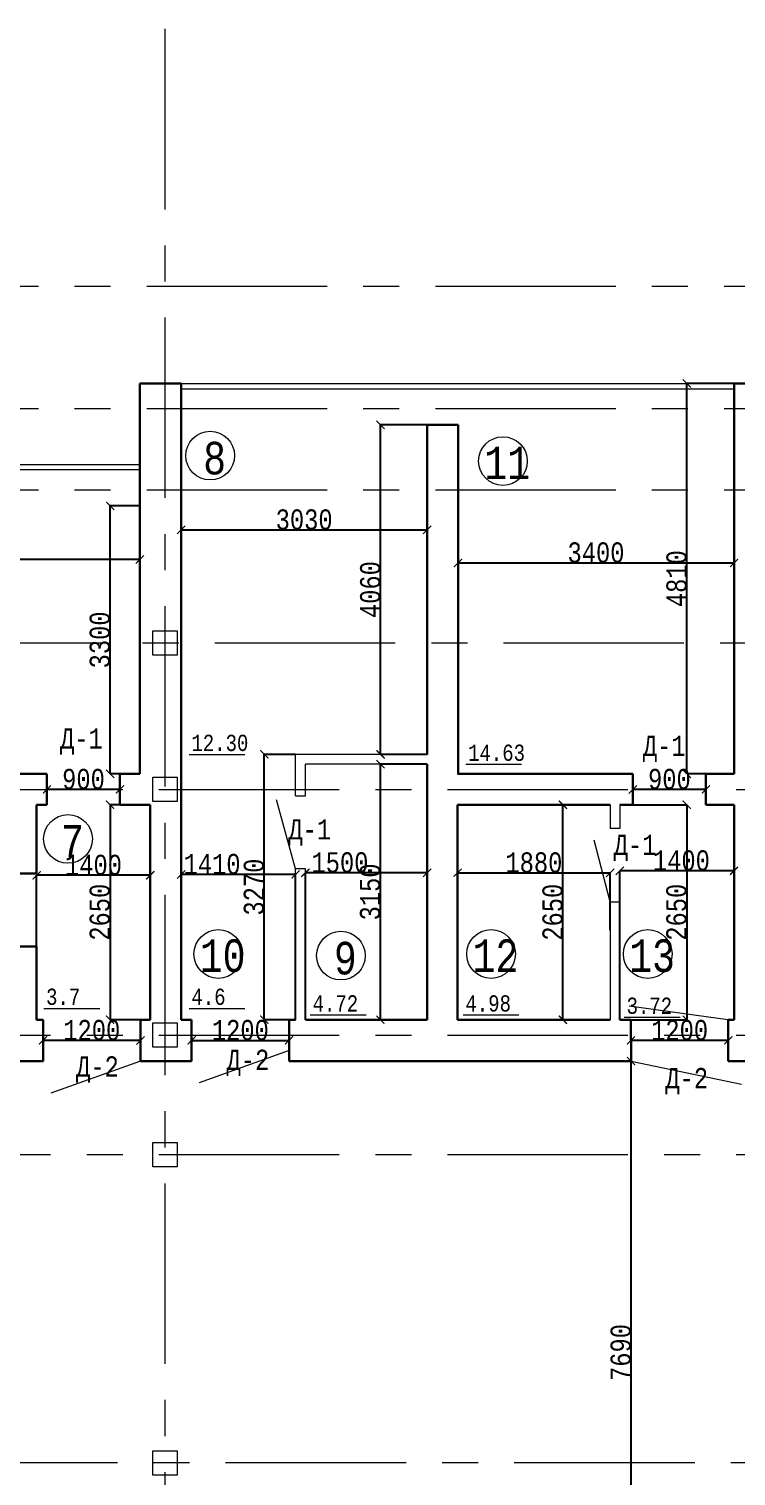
# Model space of a CAD drawing. Header units: millimetres. Extents: x -689206 to 4969298, y -1019800 to 703299.
# Drawn here: x 768684 to 777394, y -901195 to -883367 of the extents above; entities that cross this region are included whole.
import ezdxf

# ---------------------------------------------------------------- set-up
doc = ezdxf.new("R2010")
doc.units = ezdxf.units.MM
doc.linetypes.add('JIS_02_4.0', pattern=[5.5, 4, -1.5])
doc.linetypes.add('осеваяX2', pattern=[101.6, 63.5, -12.7, 12.7, -12.7])
for name, color, linetype, lineweight in [('несущие', 7, 'Continuous', 30), ('ПЕРЕГОРОДКИ', 252, 'Continuous', 9), ('РАЗМЕРЫ', 7, 'Continuous', 9), ('сваи', 7, 'JIS_02_4.0', 30), ('стены', 7, 'Continuous', 20)]:
    doc.layers.add(name, color=color, linetype=linetype, lineweight=lineweight)
doc.layers.add('четотам', color=7, linetype='Continuous')
doc.styles.add('Аннотативный', font='isocteur.ttf', dxfattribs={"width": 0.7, "height": 250})
doc.dimstyles.new('Аннотативный', dxfattribs={"dimscale": 0, "dimtxt": 250, "dimasz": 100, "dimexe": 1.25, "dimexo": 0.625, "dimtad": 1, "dimdec": 0, "dimtxsty": 'Аннотативный', "dimblk": 'ARCHTICK', "dimcen": 2.5, "dimadec": 0, "dimazin": 0, "dimtfac": 1, "dimtdec": 0, "dimtmove": 0, "dimatfit": 3, "dimfxl": 1, "dimarcsym": 0})

# ---------------------------------------------------------------- blocks, each defined once
blk = doc.blocks.new('_ArchTick')
at = {"color": 0, "linetype": 'ByBlock', "const_width": 0.15}
blk.add_lwpolyline([(-0.5, -0.5), (0.5, 0.5)], dxfattribs=at)
blk = doc.blocks.new('*D4479')
at = {"layer": 'Defpoints', "color": 0, "lineweight": 5, "transparency": 16777216}
for p in [(769685, -889244), (770049, -889244), (770049, -892544)]:
    blk.add_point(p, dxfattribs=at)
at = {"layer": 'стены', "color": 0, "lineweight": -2, "transparency": 16777216}
for p, q in [((770049, -889244), (769684, -889244)), ((769685, -892544), (769685, -889244)), ((770049, -892544), (769684, -892544))]:
    blk.add_line(p, q, dxfattribs=at)
at = {"layer": 'стены', "color": 0, "lineweight": -2, "transparency": 16777216, "xscale": 100, "yscale": 100, "zscale": 100}
for p, rotation in [((769685, -889244), 90), ((769685, -892544), 270)]:
    blk.add_blockref('_ArchTick', p, dxfattribs=dict(at, rotation=rotation))
at = {"layer": 'стены', "color": 0, "lineweight": 5, "transparency": 16777216, "insert": (769559, -890894), "char_height": 250, "attachment_point": 5, "rotation": 90, "style": 'Аннотативный'}
blk.add_mtext('3300', dxfattribs=at)
blk = doc.blocks.new('*D4480')
at = {"layer": 'Defpoints', "color": 0, "lineweight": 5, "transparency": 16777216}
for p in [(765899, -889244), (770049, -889244), (765899, -889903)]:
    blk.add_point(p, dxfattribs=at)
at = {"layer": 'стены', "color": 0, "lineweight": -2, "transparency": 16777216}
for p, q in [((765899, -889244), (765899, -889905)), ((770049, -889244), (770049, -889905)), ((770049, -889903), (765899, -889903))]:
    blk.add_line(p, q, dxfattribs=at)
at = {"layer": 'стены', "color": 0, "lineweight": -2, "transparency": 16777216, "xscale": 100, "yscale": 100, "zscale": 100, "rotation": 180}
blk.add_blockref('_ArchTick', (765899, -889903), dxfattribs=at)
at = {"layer": 'стены', "color": 0, "lineweight": -2, "transparency": 16777216, "xscale": 100, "yscale": 100, "zscale": 100}
blk.add_blockref('_ArchTick', (770049, -889903), dxfattribs=at)
at = {"layer": 'стены', "color": 0, "lineweight": 5, "transparency": 16777216, "insert": (767974, -889778), "char_height": 250, "attachment_point": 5, "style": 'Аннотативный'}
blk.add_mtext('4150', dxfattribs=at)
blk = doc.blocks.new('*D4481')
at = {"layer": 'Defpoints', "color": 0, "lineweight": 5, "transparency": 16777216}
for p in [(770559, -889538), (773589, -889538), (773589, -889538)]:
    blk.add_point(p, dxfattribs=at)
at = {"layer": 'стены', "color": 0, "lineweight": -2, "transparency": 16777216}
for p, q in [((770559, -889538), (770559, -889537)), ((770559, -889538), (773589, -889538)), ((773589, -889538), (773589, -889537))]:
    blk.add_line(p, q, dxfattribs=at)
at = {"layer": 'стены', "color": 0, "lineweight": -2, "transparency": 16777216, "xscale": 100, "yscale": 100, "zscale": 100, "rotation": 180}
blk.add_blockref('_ArchTick', (770559, -889538), dxfattribs=at)
at = {"layer": 'стены', "color": 0, "lineweight": -2, "transparency": 16777216, "xscale": 100, "yscale": 100, "zscale": 100}
blk.add_blockref('_ArchTick', (773589, -889538), dxfattribs=at)
at = {"layer": 'стены', "color": 0, "lineweight": 5, "transparency": 16777216, "insert": (772074, -889413), "char_height": 250, "attachment_point": 5, "style": 'Аннотативный'}
blk.add_mtext('3030', dxfattribs=at)
blk = doc.blocks.new('*D4482')
at = {"layer": 'Defpoints', "color": 0, "lineweight": 5, "transparency": 16777216}
for p in [(773015, -888244), (773589, -888244), (773589, -892304)]:
    blk.add_point(p, dxfattribs=at)
at = {"layer": 'стены', "color": 0, "lineweight": -2, "transparency": 16777216}
for p, q in [((773589, -888244), (773014, -888244)), ((773015, -892304), (773015, -888244)), ((773589, -892304), (773014, -892304))]:
    blk.add_line(p, q, dxfattribs=at)
at = {"layer": 'стены', "color": 0, "lineweight": -2, "transparency": 16777216, "xscale": 100, "yscale": 100, "zscale": 100}
for p, rotation in [((773015, -888244), 90), ((773015, -892304), 270)]:
    blk.add_blockref('_ArchTick', p, dxfattribs=dict(at, rotation=rotation))
at = {"layer": 'стены', "color": 0, "lineweight": 5, "transparency": 16777216, "insert": (772890, -890274), "char_height": 250, "attachment_point": 5, "rotation": 90, "style": 'Аннотативный'}
blk.add_mtext('4060', dxfattribs=at)
blk = doc.blocks.new('*D4483')
at = {"layer": 'Defpoints', "color": 0, "lineweight": 5, "transparency": 16777216}
for p in [(768779, -893793), (768779, -894924), (770179, -894924)]:
    blk.add_point(p, dxfattribs=at)
at = {"layer": 'стены', "color": 0, "lineweight": -2, "transparency": 16777216}
for p, q in [((768779, -894923), (768779, -893792)), ((770179, -893793), (768779, -893793)), ((770179, -894923), (770179, -893792))]:
    blk.add_line(p, q, dxfattribs=at)
at = {"layer": 'стены', "color": 0, "lineweight": -2, "transparency": 16777216, "xscale": 100, "yscale": 100, "zscale": 100, "rotation": 180}
blk.add_blockref('_ArchTick', (768779, -893793), dxfattribs=at)
at = {"layer": 'стены', "color": 0, "lineweight": -2, "transparency": 16777216, "xscale": 100, "yscale": 100, "zscale": 100}
blk.add_blockref('_ArchTick', (770179, -893793), dxfattribs=at)
at = {"layer": 'стены', "color": 0, "lineweight": 5, "transparency": 16777216, "insert": (769479, -893668), "char_height": 250, "attachment_point": 5, "style": 'Аннотативный'}
blk.add_mtext('1400', dxfattribs=at)
blk = doc.blocks.new('*D4484')
at = {"layer": 'Defpoints', "color": 0, "lineweight": 5, "transparency": 16777216}
for p in [(773969, -889945), (777369, -889945), (777369, -889945)]:
    blk.add_point(p, dxfattribs=at)
at = {"layer": 'стены', "color": 0, "lineweight": -2, "transparency": 16777216}
for p, q in [((773969, -889945), (773969, -889946)), ((773969, -889945), (777369, -889945)), ((777369, -889944), (777369, -889943))]:
    blk.add_line(p, q, dxfattribs=at)
at = {"layer": 'стены', "color": 0, "lineweight": -2, "transparency": 16777216, "xscale": 100, "yscale": 100, "zscale": 100, "rotation": 180}
blk.add_blockref('_ArchTick', (773969, -889945), dxfattribs=at)
at = {"layer": 'стены', "color": 0, "lineweight": -2, "transparency": 16777216, "xscale": 100, "yscale": 100, "zscale": 100}
blk.add_blockref('_ArchTick', (777369, -889945), dxfattribs=at)
at = {"layer": 'стены', "color": 0, "lineweight": 5, "transparency": 16777216, "insert": (775669, -889819), "char_height": 250, "attachment_point": 5, "style": 'Аннотативный'}
blk.add_mtext('3400', dxfattribs=at)
blk = doc.blocks.new('*D4485')
at = {"layer": 'Defpoints', "color": 0, "lineweight": 5, "transparency": 16777216}
for p in [(776788, -887734), (777369, -887734), (777369, -892544)]:
    blk.add_point(p, dxfattribs=at)
at = {"layer": 'стены', "color": 0, "lineweight": -2, "transparency": 16777216}
for p, q in [((777369, -887734), (776787, -887734)), ((776788, -892544), (776788, -887734)), ((777369, -892544), (776787, -892544))]:
    blk.add_line(p, q, dxfattribs=at)
at = {"layer": 'стены', "color": 0, "lineweight": -2, "transparency": 16777216, "xscale": 100, "yscale": 100, "zscale": 100}
for p, rotation in [((776788, -887734), 90), ((776788, -892544), 270)]:
    blk.add_blockref('_ArchTick', p, dxfattribs=dict(at, rotation=rotation))
at = {"layer": 'стены', "color": 0, "lineweight": 5, "transparency": 16777216, "insert": (776663, -890139), "char_height": 250, "attachment_point": 5, "rotation": 90, "style": 'Аннотативный'}
blk.add_mtext('4810', dxfattribs=at)
blk = doc.blocks.new('*D4486')
at = {"layer": 'Defpoints', "color": 0, "lineweight": 5, "transparency": 16777216}
for p in [(775844, -893763), (773964, -894472), (775844, -894472)]:
    blk.add_point(p, dxfattribs=at)
at = {"layer": 'стены', "color": 0, "lineweight": -2, "transparency": 16777216}
for p, q in [((773964, -894472), (773964, -893762)), ((773964, -893763), (775844, -893763)), ((775844, -894472), (775844, -893762))]:
    blk.add_line(p, q, dxfattribs=at)
at = {"layer": 'стены', "color": 0, "lineweight": -2, "transparency": 16777216, "xscale": 100, "yscale": 100, "zscale": 100, "rotation": 180}
blk.add_blockref('_ArchTick', (773964, -893763), dxfattribs=at)
at = {"layer": 'стены', "color": 0, "lineweight": -2, "transparency": 16777216, "xscale": 100, "yscale": 100, "zscale": 100}
blk.add_blockref('_ArchTick', (775844, -893763), dxfattribs=at)
at = {"layer": 'стены', "color": 0, "lineweight": 5, "transparency": 16777216, "insert": (774904, -893638), "char_height": 250, "attachment_point": 5, "style": 'Аннотативный'}
blk.add_mtext('1880', dxfattribs=at)
blk = doc.blocks.new('*D4565')
at = {"layer": 'Defpoints', "color": 0, "lineweight": 5, "transparency": 16777216}
for p in [(772089, -893763), (772089, -895573), (773589, -895573)]:
    blk.add_point(p, dxfattribs=at)
at = {"layer": 'ПЕРЕГОРОДКИ', "color": 0, "lineweight": -2, "transparency": 16777216}
for p, q in [((772089, -895573), (772089, -893762)), ((773589, -893763), (772089, -893763)), ((773589, -895573), (773589, -893762))]:
    blk.add_line(p, q, dxfattribs=at)
at = {"layer": 'ПЕРЕГОРОДКИ', "color": 0, "lineweight": -2, "transparency": 16777216, "xscale": 100, "yscale": 100, "zscale": 100, "rotation": 180}
blk.add_blockref('_ArchTick', (772089, -893763), dxfattribs=at)
at = {"layer": 'ПЕРЕГОРОДКИ', "color": 0, "lineweight": -2, "transparency": 16777216, "xscale": 100, "yscale": 100, "zscale": 100}
blk.add_blockref('_ArchTick', (773589, -893763), dxfattribs=at)
at = {"layer": 'ПЕРЕГОРОДКИ', "color": 0, "lineweight": 5, "transparency": 16777216, "insert": (772515, -893637), "char_height": 250, "attachment_point": 5, "style": 'Аннотативный'}
blk.add_mtext('1500', dxfattribs=at)
blk = doc.blocks.new('*D4566')
at = {"layer": 'Defpoints', "color": 0, "lineweight": 5, "transparency": 16777216}
for p in [(773964, -892924), (775261, -892924), (773964, -895573)]:
    blk.add_point(p, dxfattribs=at)
at = {"layer": 'ПЕРЕГОРОДКИ', "color": 0, "lineweight": -2, "transparency": 16777216}
for p, q in [((773965, -892924), (775262, -892924)), ((775261, -895573), (775261, -892924)), ((773965, -895573), (775262, -895573))]:
    blk.add_line(p, q, dxfattribs=at)
at = {"layer": 'ПЕРЕГОРОДКИ', "color": 0, "lineweight": -2, "transparency": 16777216, "xscale": 100, "yscale": 100, "zscale": 100}
for p, rotation in [((775261, -892924), 90), ((775261, -895573), 270)]:
    blk.add_blockref('_ArchTick', p, dxfattribs=dict(at, rotation=rotation))
at = {"layer": 'ПЕРЕГОРОДКИ', "color": 0, "lineweight": 5, "transparency": 16777216, "insert": (775136, -894249), "char_height": 250, "attachment_point": 5, "rotation": 90, "style": 'Аннотативный'}
blk.add_mtext('2650', dxfattribs=at)
blk = doc.blocks.new('*D4567')
at = {"layer": 'Defpoints', "color": 0, "lineweight": 5, "transparency": 16777216}
for p in [(773014, -892424), (773589, -892424), (773589, -895573)]:
    blk.add_point(p, dxfattribs=at)
at = {"layer": 'ПЕРЕГОРОДКИ', "color": 0, "lineweight": -2, "transparency": 16777216}
for p, q in [((773589, -892424), (773013, -892424)), ((773014, -895573), (773014, -892424)), ((773589, -895573), (773013, -895573))]:
    blk.add_line(p, q, dxfattribs=at)
at = {"layer": 'ПЕРЕГОРОДКИ', "color": 0, "lineweight": -2, "transparency": 16777216, "xscale": 100, "yscale": 100, "zscale": 100}
for p, rotation in [((773014, -892424), 90), ((773014, -895573), 270)]:
    blk.add_blockref('_ArchTick', p, dxfattribs=dict(at, rotation=rotation))
at = {"layer": 'ПЕРЕГОРОДКИ', "color": 0, "lineweight": 5, "transparency": 16777216, "insert": (772888, -893999), "char_height": 250, "attachment_point": 5, "rotation": 90, "style": 'Аннотативный'}
blk.add_mtext('3150', dxfattribs=at)
blk = doc.blocks.new('*D4568')
at = {"layer": 'Defpoints', "color": 0, "lineweight": 5, "transparency": 16777216}
for p in [(775964, -892924), (775964, -895573), (776787, -895573)]:
    blk.add_point(p, dxfattribs=at)
at = {"layer": 'ПЕРЕГОРОДКИ', "color": 0, "lineweight": -2, "transparency": 16777216}
for p, q in [((775965, -892924), (776788, -892924)), ((776787, -892924), (776787, -895573)), ((775965, -895573), (776788, -895573))]:
    blk.add_line(p, q, dxfattribs=at)
at = {"layer": 'ПЕРЕГОРОДКИ', "color": 0, "lineweight": -2, "transparency": 16777216, "xscale": 100, "yscale": 100, "zscale": 100}
for p, rotation in [((776787, -892924), 90), ((776787, -895573), 270)]:
    blk.add_blockref('_ArchTick', p, dxfattribs=dict(at, rotation=rotation))
at = {"layer": 'ПЕРЕГОРОДКИ', "color": 0, "lineweight": 5, "transparency": 16777216, "insert": (776661, -894249), "char_height": 250, "attachment_point": 5, "rotation": 90, "style": 'Аннотативный'}
blk.add_mtext('2650', dxfattribs=at)
blk = doc.blocks.new('*D4569')
at = {"layer": 'Defpoints', "color": 0, "lineweight": 5, "transparency": 16777216}
for p in [(775964, -893739), (775964, -895573), (777369, -895573)]:
    blk.add_point(p, dxfattribs=at)
at = {"layer": 'ПЕРЕГОРОДКИ', "color": 0, "lineweight": -2, "transparency": 16777216}
for p, q in [((775964, -895573), (775964, -893738)), ((777369, -893739), (775964, -893739)), ((777369, -895573), (777369, -893738))]:
    blk.add_line(p, q, dxfattribs=at)
at = {"layer": 'ПЕРЕГОРОДКИ', "color": 0, "lineweight": -2, "transparency": 16777216, "xscale": 100, "yscale": 100, "zscale": 100, "rotation": 180}
blk.add_blockref('_ArchTick', (775964, -893739), dxfattribs=at)
at = {"layer": 'ПЕРЕГОРОДКИ', "color": 0, "lineweight": -2, "transparency": 16777216, "xscale": 100, "yscale": 100, "zscale": 100}
blk.add_blockref('_ArchTick', (777369, -893739), dxfattribs=at)
at = {"layer": 'ПЕРЕГОРОДКИ', "color": 0, "lineweight": 5, "transparency": 16777216, "insert": (776721, -893613), "char_height": 250, "attachment_point": 5, "style": 'Аннотативный'}
blk.add_mtext('1400', dxfattribs=at)
blk = doc.blocks.new('*D4584')
at = {"layer": 'Defpoints', "color": 0, "linetype": 'ByBlock', "lineweight": 5, "transparency": 16777216}
for p in [(768906, -892736), (768906, -892736), (769806, -892736)]:
    blk.add_point(p, dxfattribs=at)
at = {"layer": 'РАЗМЕРЫ', "color": 0, "linetype": 'ByBlock', "lineweight": -2, "transparency": 16777216}
for p, q in [((768906, -892735), (768906, -892735)), ((769806, -892736), (768906, -892736)), ((769806, -892735), (769806, -892735))]:
    blk.add_line(p, q, dxfattribs=at)
at = {"layer": 'РАЗМЕРЫ', "color": 0, "linetype": 'ByBlock', "lineweight": -2, "transparency": 16777216, "xscale": 100, "yscale": 100, "zscale": 100, "rotation": 180}
blk.add_blockref('_ArchTick', (768906, -892736), dxfattribs=at)
at = {"layer": 'РАЗМЕРЫ', "color": 0, "linetype": 'ByBlock', "lineweight": -2, "transparency": 16777216, "xscale": 100, "yscale": 100, "zscale": 100}
blk.add_blockref('_ArchTick', (769806, -892736), dxfattribs=at)
at = {"layer": 'РАЗМЕРЫ', "color": 0, "linetype": 'ByBlock', "lineweight": 5, "transparency": 16777216, "insert": (769356, -892610), "char_height": 250, "attachment_point": 5, "style": 'Аннотативный'}
blk.add_mtext('900', dxfattribs=at)
blk = doc.blocks.new('*D4585')
at = {"layer": 'Defpoints', "color": 0, "linetype": 'ByBlock', "lineweight": 5, "transparency": 16777216}
for p in [(768858, -895763), (768858, -895828), (770058, -895828)]:
    blk.add_point(p, dxfattribs=at)
at = {"layer": 'РАЗМЕРЫ', "color": 0, "linetype": 'ByBlock', "lineweight": -2, "transparency": 16777216}
for p, q in [((768858, -895764), (768858, -895829)), ((770058, -895828), (768858, -895828)), ((770058, -895828), (770058, -895827))]:
    blk.add_line(p, q, dxfattribs=at)
at = {"layer": 'РАЗМЕРЫ', "color": 0, "linetype": 'ByBlock', "lineweight": -2, "transparency": 16777216, "xscale": 100, "yscale": 100, "zscale": 100, "rotation": 180}
blk.add_blockref('_ArchTick', (768858, -895828), dxfattribs=at)
at = {"layer": 'РАЗМЕРЫ', "color": 0, "linetype": 'ByBlock', "lineweight": -2, "transparency": 16777216, "xscale": 100, "yscale": 100, "zscale": 100}
blk.add_blockref('_ArchTick', (770058, -895828), dxfattribs=at)
at = {"layer": 'РАЗМЕРЫ', "color": 0, "linetype": 'ByBlock', "lineweight": 5, "transparency": 16777216, "insert": (769458, -895703), "char_height": 250, "attachment_point": 5, "style": 'Аннотативный'}
blk.add_mtext('1200', dxfattribs=at)
blk = doc.blocks.new('*D4586')
at = {"layer": 'Defpoints', "color": 0, "linetype": 'ByBlock', "lineweight": 5, "transparency": 16777216}
for p in [(776099, -895763), (776099, -895828), (777299, -895828)]:
    blk.add_point(p, dxfattribs=at)
at = {"layer": 'РАЗМЕРЫ', "color": 0, "linetype": 'ByBlock', "lineweight": -2, "transparency": 16777216}
for p, q in [((776099, -895764), (776099, -895829)), ((777299, -895828), (776099, -895828)), ((777299, -895828), (777299, -895827))]:
    blk.add_line(p, q, dxfattribs=at)
at = {"layer": 'РАЗМЕРЫ', "color": 0, "linetype": 'ByBlock', "lineweight": -2, "transparency": 16777216, "xscale": 100, "yscale": 100, "zscale": 100, "rotation": 180}
blk.add_blockref('_ArchTick', (776099, -895828), dxfattribs=at)
at = {"layer": 'РАЗМЕРЫ', "color": 0, "linetype": 'ByBlock', "lineweight": -2, "transparency": 16777216, "xscale": 100, "yscale": 100, "zscale": 100}
blk.add_blockref('_ArchTick', (777299, -895828), dxfattribs=at)
at = {"layer": 'РАЗМЕРЫ', "color": 0, "linetype": 'ByBlock', "lineweight": 5, "transparency": 16777216, "insert": (776699, -895703), "char_height": 250, "attachment_point": 5, "style": 'Аннотативный'}
blk.add_mtext('1200', dxfattribs=at)
blk = doc.blocks.new('*D4592')
at = {"layer": 'Defpoints', "color": 0, "linetype": 'ByBlock', "lineweight": 5, "transparency": 16777216}
for p in [(776123, -892736), (776123, -892736), (777023, -892736)]:
    blk.add_point(p, dxfattribs=at)
at = {"layer": 'РАЗМЕРЫ', "color": 0, "linetype": 'ByBlock', "lineweight": -2, "transparency": 16777216}
for p, q in [((776123, -892735), (776123, -892735)), ((777023, -892736), (776123, -892736)), ((777023, -892735), (777023, -892735))]:
    blk.add_line(p, q, dxfattribs=at)
at = {"layer": 'РАЗМЕРЫ', "color": 0, "linetype": 'ByBlock', "lineweight": -2, "transparency": 16777216, "xscale": 100, "yscale": 100, "zscale": 100, "rotation": 180}
blk.add_blockref('_ArchTick', (776123, -892736), dxfattribs=at)
at = {"layer": 'РАЗМЕРЫ', "color": 0, "linetype": 'ByBlock', "lineweight": -2, "transparency": 16777216, "xscale": 100, "yscale": 100, "zscale": 100}
blk.add_blockref('_ArchTick', (777023, -892736), dxfattribs=at)
at = {"layer": 'РАЗМЕРЫ', "color": 0, "linetype": 'ByBlock', "lineweight": 5, "transparency": 16777216, "insert": (776573, -892610), "char_height": 250, "attachment_point": 5, "style": 'Аннотативный'}
blk.add_mtext('900', dxfattribs=at)
blk = doc.blocks.new('*D4547')
at = {"layer": 'Defpoints', "color": 0, "linetype": 'ByBlock', "lineweight": 5, "transparency": 16777216}
for p in [(770559, -893783), (770559, -895573), (771969, -895573)]:
    blk.add_point(p, dxfattribs=at)
at = {"layer": 'РАЗМЕРЫ', "color": 0, "linetype": 'ByBlock', "lineweight": -2, "transparency": 16777216}
for p, q in [((770559, -895573), (770559, -893782)), ((771969, -893783), (770559, -893783)), ((771969, -895573), (771969, -893782))]:
    blk.add_line(p, q, dxfattribs=at)
at = {"layer": 'РАЗМЕРЫ', "color": 0, "linetype": 'ByBlock', "lineweight": -2, "transparency": 16777216, "xscale": 100, "yscale": 100, "zscale": 100, "rotation": 180}
blk.add_blockref('_ArchTick', (770559, -893783), dxfattribs=at)
at = {"layer": 'РАЗМЕРЫ', "color": 0, "linetype": 'ByBlock', "lineweight": -2, "transparency": 16777216, "xscale": 100, "yscale": 100, "zscale": 100}
blk.add_blockref('_ArchTick', (771969, -893783), dxfattribs=at)
at = {"layer": 'РАЗМЕРЫ', "color": 0, "linetype": 'ByBlock', "lineweight": 5, "transparency": 16777216, "insert": (770940, -893657), "char_height": 250, "attachment_point": 5, "style": 'Аннотативный'}
blk.add_mtext('1410', dxfattribs=at)
blk = doc.blocks.new('*D4548')
at = {"layer": 'Defpoints', "color": 0, "linetype": 'ByBlock', "lineweight": 5, "transparency": 16777216}
for p in [(771583, -892304), (771969, -892304), (771969, -895573)]:
    blk.add_point(p, dxfattribs=at)
at = {"layer": 'РАЗМЕРЫ', "color": 0, "linetype": 'ByBlock', "lineweight": -2, "transparency": 16777216}
for p, q in [((771969, -892304), (771581, -892304)), ((771583, -895573), (771583, -892304)), ((771969, -895573), (771581, -895573))]:
    blk.add_line(p, q, dxfattribs=at)
at = {"layer": 'РАЗМЕРЫ', "color": 0, "linetype": 'ByBlock', "lineweight": -2, "transparency": 16777216, "xscale": 100, "yscale": 100, "zscale": 100}
for p, rotation in [((771583, -892304), 90), ((771583, -895573), 270)]:
    blk.add_blockref('_ArchTick', p, dxfattribs=dict(at, rotation=rotation))
at = {"layer": 'РАЗМЕРЫ', "color": 0, "linetype": 'ByBlock', "lineweight": 5, "transparency": 16777216, "insert": (771457, -893939), "char_height": 250, "attachment_point": 5, "rotation": 90, "style": 'Аннотативный'}
blk.add_mtext('3270', dxfattribs=at)
blk = doc.blocks.new('*D4549')
at = {"layer": 'Defpoints', "color": 0, "linetype": 'ByBlock', "lineweight": 5, "transparency": 16777216}
for p in [(770179, -892924), (769683, -895573), (770179, -895573)]:
    blk.add_point(p, dxfattribs=at)
at = {"layer": 'РАЗМЕРЫ', "color": 0, "linetype": 'ByBlock', "lineweight": -2, "transparency": 16777216}
for p, q in [((770179, -892924), (769682, -892924)), ((769683, -892924), (769683, -895573)), ((770179, -895573), (769682, -895573))]:
    blk.add_line(p, q, dxfattribs=at)
at = {"layer": 'РАЗМЕРЫ', "color": 0, "linetype": 'ByBlock', "lineweight": -2, "transparency": 16777216, "xscale": 100, "yscale": 100, "zscale": 100}
for p, rotation in [((769683, -892924), 90), ((769683, -895573), 270)]:
    blk.add_blockref('_ArchTick', p, dxfattribs=dict(at, rotation=rotation))
at = {"layer": 'РАЗМЕРЫ', "color": 0, "linetype": 'ByBlock', "lineweight": 5, "transparency": 16777216, "insert": (769558, -894249), "char_height": 250, "attachment_point": 5, "rotation": 90, "style": 'Аннотативный'}
blk.add_mtext('2650', dxfattribs=at)
blk = doc.blocks.new('*D4628')
at = {"layer": 'Defpoints', "color": 0, "linetype": 'ByBlock', "lineweight": 5, "transparency": 16777216}
for p in [(776100, -896083), (776100, -903262), (776100, -903262)]:
    blk.add_point(p, dxfattribs=at)
at = {"layer": 'РАЗМЕРЫ', "color": 0, "linetype": 'ByBlock', "lineweight": -2, "transparency": 16777216}
for p, q in [((776100, -896083), (776100, -903262)), ((776101, -896083), (776101, -896083)), ((776101, -903262), (776101, -903262))]:
    blk.add_line(p, q, dxfattribs=at)
at = {"layer": 'РАЗМЕРЫ', "color": 0, "linetype": 'ByBlock', "lineweight": -2, "transparency": 16777216, "xscale": 100, "yscale": 100, "zscale": 100}
for p, rotation in [((776100, -896083), 90), ((776100, -903262), 270)]:
    blk.add_blockref('_ArchTick', p, dxfattribs=dict(at, rotation=rotation))
at = {"layer": 'РАЗМЕРЫ', "color": 0, "linetype": 'ByBlock', "lineweight": 5, "transparency": 16777216, "insert": (775975, -899673), "char_height": 250, "attachment_point": 5, "rotation": 90, "style": 'Аннотативный'}
blk.add_mtext('7690', dxfattribs=at)
blk = doc.blocks.new('*D4663')
at = {"layer": 'Defpoints', "color": 0, "linetype": 'ByBlock', "lineweight": 5, "ltscale": 35, "transparency": 16777216}
for p in [(771888, -895828), (770688, -896083), (771888, -896083)]:
    blk.add_point(p, dxfattribs=at)
at = {"layer": 'РАЗМЕРЫ', "color": 0, "linetype": 'ByBlock', "lineweight": -2, "ltscale": 35, "transparency": 16777216}
for p, q in [((770688, -896083), (770688, -895827)), ((770688, -895828), (771888, -895828)), ((771888, -896083), (771888, -895827))]:
    blk.add_line(p, q, dxfattribs=at)
at = {"layer": 'РАЗМЕРЫ', "color": 0, "linetype": 'ByBlock', "lineweight": -2, "ltscale": 35, "transparency": 16777216, "xscale": 100, "yscale": 100, "zscale": 100, "rotation": 180}
blk.add_blockref('_ArchTick', (770688, -895828), dxfattribs=at)
at = {"layer": 'РАЗМЕРЫ', "color": 0, "linetype": 'ByBlock', "lineweight": -2, "ltscale": 35, "transparency": 16777216, "xscale": 100, "yscale": 100, "zscale": 100}
blk.add_blockref('_ArchTick', (771888, -895828), dxfattribs=at)
at = {"layer": 'РАЗМЕРЫ', "color": 0, "linetype": 'ByBlock', "lineweight": 5, "ltscale": 35, "transparency": 16777216, "insert": (771288, -895703), "char_height": 250, "attachment_point": 5, "style": 'Аннотативный'}
blk.add_mtext('1200', dxfattribs=at)

msp = doc.modelspace()

# ---------------------------------------------------------------- linework, layer by layer
at = {"layer": 'несущие', "color": 0}
for p, q in [((768779.2, -894923.8), (768779.2, -895573.2)), ((770179.2, -894923.8), (770179.2, -895573.2)), ((770559.2, -894923.8), (770559.2, -895573.2)), ((773589.2, -894923.8), (773589.2, -895573.2)), ((773964.2, -894923.8), (773964.2, -895573.2)), ((777369.2, -894923.8), (777369.2, -895573.2)), ((768779.2, -895573.2), (768857.9, -895573.2)), ((768857.9, -895573.2), (768857.9, -896083.2)), ((770057.9, -895573.2), (770179.2, -895573.2)), ((770559.2, -895573.2), (770687.6, -895573.2)), ((771887.6, -895573.2), (771969.2, -895573.2)), ((771887.6, -895573.2), (771887.6, -896083.2)), ((772089.2, -895573.2), (773589.2, -895573.2)), ((773964.2, -895573.2), (775844.2, -895573.2)), ((775964.2, -895573.2), (776098.9, -895573.2)), ((776098.9, -895573.2), (776100.2, -896083.2)), ((777298.9, -895573.2), (777369.2, -895573.2)), ((777298.9, -895573.2), (777298.9, -896083.2)), ((765496.4, -896083.2), (768857.9, -896083.2)), ((770057.9, -896083.2), (770687.6, -896083.2)), ((771887.6, -896083.2), (776100.2, -896083.2)), ((777298.9, -896083.2), (777834.5, -896083.2))]:
    msp.add_line(p, q, dxfattribs=at)
at = {"layer": 'РАЗМЕРЫ', "linetype": 'осеваяX2', "lineweight": 5, "ltscale": 35}
for p, q in [((770359.2, -883366.8), (770359.2, -933208.1)), ((741686.4, -886534.3), (808889.1, -886535.5)), ((808756.4, -890933.8), (741686.4, -890933.8)), ((808889.1, -901033.8), (741836.4, -901033.8))]:
    msp.add_line(p, q, dxfattribs=at)
at = {"layer": 'РАЗМЕРЫ', "lineweight": 13}
for p, q in [((765907.2, -888733.8), (770049.2, -888733.8)), ((765907.2, -888795.2), (770049.2, -888795.2))]:
    msp.add_line(p, q, dxfattribs=at)
at = {"layer": 'РАЗМЕРЫ'}
for p, q in [((770656.1, -892305.5), (771345.4, -892305.5)), ((774063.9, -892426.6), (774753.2, -892426.6)), ((768866.2, -895433), (769555.5, -895433)), ((770656.1, -895433), (771345.4, -895433)), ((772148.8, -895515), (772838.1, -895515)), ((774031.2, -895514.8), (774720.5, -895514.8)), ((776016, -895543.7), (776705.3, -895543.7))]:
    msp.add_line(p, q, dxfattribs=at)
at = {"layer": 'РАЗМЕРЫ', "linetype": 'ByBlock', "lineweight": 30}
for p, q in [((768779.2, -893770.4), (768399.2, -893770.4)), ((768399.2, -894670.4), (768779.2, -894670.4))]:
    msp.add_line(p, q, dxfattribs=at)
at = {"layer": 'РАЗМЕРЫ', "linetype": 'ByBlock', "lineweight": 20}
msp.add_line((777294.4, -895572.6), (776076.5, -895407.3), dxfattribs=at)
at = {"layer": 'сваи', "linetype": 'ByBlock', "lineweight": 9, "ltscale": 35}
msp.add_line((776100.2, -896083.2), (777462.3, -896369.1), dxfattribs=at)
at = {"layer": 'стены', "lineweight": 30}
for p, q in [((770049.2, -887733.8), (770049.2, -889243.8)), ((770049.2, -887733.8), (770559.2, -887733.8)), ((770559.2, -887733.8), (770559.2, -894923.8)), ((777369.2, -887733.8), (777879.2, -887733.8)), ((777369.2, -892543.8), (777369.2, -887733.8)), ((773589.2, -888243.8), (773589.2, -892303.8)), ((773589.2, -888243.8), (773969.2, -888243.8)), ((773969.2, -888243.8), (773969.2, -892543.8)), ((770049.2, -889243.8), (770049.2, -892543.8)), ((773589.2, -892423.8), (773589.2, -894923.8)), ((773589.2, -894923.8), (773589.2, -892423.8)), ((768905.6, -892543.8), (765899.2, -892543.8)), ((768905.6, -892923.8), (768905.6, -892543.8)), ((769899.2, -892543.8), (769805.6, -892543.8)), ((769805.6, -892543.8), (769805.6, -892923.8)), ((769899.2, -892543.8), (770049.2, -892543.8)), ((773964.2, -892543.8), (776122.8, -892543.8)), ((776122.8, -892543.8), (776122.8, -892923.8)), ((777022.8, -892543.8), (777369.2, -892543.8)), ((777022.8, -892923.8), (777022.8, -892543.8)), ((768905.6, -892923.8), (768779.2, -892923.8)), ((768779.2, -893770.4), (768779.2, -892923.8)), ((768779.2, -892923.8), (768779.2, -893770.4)), ((768779.2, -892923.8), (768905.6, -892923.8)), ((770179.2, -892923.8), (769805.6, -892923.8)), ((769805.6, -892923.8), (770179.2, -892923.8)), ((770179.2, -892923.8), (770179.2, -894923.8)), ((773964.2, -892923.8), (773964.2, -894923.8)), ((773964.2, -892923.8), (775844.2, -892923.8)), ((775964.2, -892923.8), (776122.8, -892923.8)), ((777022.8, -892923.8), (777369.2, -892923.8)), ((777369.2, -894923.8), (777369.2, -892923.8)), ((768779.2, -894923.8), (768779.2, -894670.4)), ((770057.9, -896083.2), (770057.9, -895573.2)), ((770687.6, -895573.2), (770687.6, -896083.2))]:
    msp.add_line(p, q, dxfattribs=at)
at = {"layer": 'стены', "lineweight": 13}
for p, q in [((770559.2, -887733.8), (777369.2, -887733.8)), ((770559.2, -887802.1), (777369.2, -887802.1)), ((771969.2, -892813.6), (771969.2, -892303.8)), ((773589.2, -892303.8), (771969.2, -892303.8)), ((771969.2, -892813.6), (771969.2, -892426.5)), ((772089.2, -892813.6), (772089.2, -892423.8)), ((773589.2, -892423.8), (772089.2, -892423.8)), ((771969.2, -892813.6), (772089.2, -892813.6)), ((775844.2, -892923.8), (775844.2, -893219)), ((775964.2, -892923.8), (775964.2, -893219)), ((775964.2, -893219), (775844.2, -893219)), ((775844.2, -894119), (775844.2, -895573.2)), ((775844.2, -894119), (775964.2, -894119))]:
    msp.add_line(p, q, dxfattribs=at)
at = {"layer": 'стены', "linetype": 'осеваяX2', "lineweight": 5, "ltscale": 35}
for p, q in [((741686.4, -888043.8), (808889.1, -888043.8)), ((741686.4, -889043.8), (808889.1, -889043.8)), ((741836.4, -892735.8), (808889.1, -892735.8)), ((741836.4, -895763.2), (808889.1, -895763.2)), ((741836.4, -897235.8), (808889.1, -897235.8))]:
    msp.add_line(p, q, dxfattribs=at)
at = {"layer": 'стены'}
for p, q in [((773589.2, -892735.8), (773589.2, -892743.8)), ((773964.2, -892923.8), (775844.2, -892923.8)), ((771969.2, -895573.2), (771969.2, -893713.6)), ((772089.2, -893713.6), (771969.2, -893713.6)), ((772089.2, -895573.2), (772089.2, -893713.6)), ((775964.2, -894119), (775964.2, -895573.2))]:
    msp.add_line(p, q, dxfattribs=at)
at = {"layer": 'стены', "lineweight": 9}
for p, q in [((771969.2, -893713.6), (771733, -892863.7)), ((775844.2, -894119), (775644.7, -893360.5)), ((771887.6, -895953.2), (770782.9, -896350)), ((770057.9, -896083.2), (768953.2, -896480))]:
    msp.add_line(p, q, dxfattribs=at)
at = {"layer": 'стены', "lineweight": 20}
for points in [[(770209.2, -890783.8), (770509.2, -890783.8), (770509.2, -891083.8), (770209.2, -891083.8)], [(770209.2, -892585.8), (770509.2, -892585.8), (770509.2, -892885.8), (770209.2, -892885.8)], [(770209.2, -895613.2), (770509.2, -895613.2), (770509.2, -895913.2), (770209.2, -895913.2)], [(770209.2, -897085.8), (770509.2, -897085.8), (770509.2, -897385.8), (770209.2, -897385.8)], [(770209.2, -900883.8), (770509.2, -900883.8), (770509.2, -901183.8), (770209.2, -901183.8)]]:
    msp.add_lwpolyline(points, close=True, dxfattribs=at)
at = {"layer": 'четотам', "lineweight": 13}
for centre in [(770916.4, -888623.5), (774522.3, -888691.1), (769165.1, -893345.8), (771016.4, -894763.5), (772526.4, -894783.5), (774376.4, -894763.5), (776306.4, -894763.5)]:
    msp.add_circle(centre, 300, dxfattribs=at)

# ---------------------------------------------------------------- texts
at = {"layer": 'РАЗМЕРЫ', "lineweight": 13, "ltscale": 150, "char_height": 401.1, "width": 1460, "attachment_point": 1, "style": 'Аннотативный'}
for s, insert in [('8', (770830.6, -888453.7)), ('11', (774294.3, -888511.2)), ('7', (769079.2, -893176.1)), ('10', (770788.4, -894583.6)), ('9', (772440.6, -894613.7)), ('12', (774148.4, -894583.6)), ('13', (776078.4, -894583.6))]:
    msp.add_mtext(s, dxfattribs=dict(at, insert=insert))
at = {"layer": 'РАЗМЕРЫ', "lineweight": 20, "ltscale": 150, "char_height": 250, "width": 922.913, "attachment_point": 1, "style": 'Аннотативный'}
for s, insert in [('Д-1', (769066.4, -891982.9)), ('Д-1', (776246.4, -892072.9)), ('Д-1', (771879.3, -893102.7)), ('Д-1', (775886.4, -893292.9)), ('Д-2', (769264.5, -896024.5)), ('Д-2', (771118.2, -895942.7)), ('Д-2', (776523.6, -896167.5))]:
    msp.add_mtext(s, dxfattribs=dict(at, insert=insert))
at = {"layer": 'РАЗМЕРЫ', "char_height": 200, "width": 656.117, "attachment_point": 1, "style": 'Аннотативный'}
for s, insert in [('12.30', (770685.4, -892062.6)), ('14.63', (774093.2, -892183.8)), ('3.7', (768895.5, -895190.2)), ('4.6', (770685.4, -895190.2)), ('4.72', (772178.1, -895272.2)), ('4.98', (774060.5, -895272)), ('3.72', (776045.3, -895300.9))]:
    msp.add_mtext(s, dxfattribs=dict(at, insert=insert))

# ---------------------------------------------------------------- dimensions: what is measured, and where the dimension line sits
at = {"layer": 'ПЕРЕГОРОДКИ', "color": 18, "lineweight": 5, "true_color": 0x000000}
dim = msp.add_aligned_dim(p1=(773589.2, -895573.2), p2=(773589.2, -892423.8), distance=575.4, text='3150', dimstyle='Аннотативный', dxfattribs=at)
dim.commit()
dim.dimension.update_dxf_attribs({"geometry": '*D4567', "text_midpoint": (772888.2, -893998.5)})
at = {"layer": 'ПЕРЕГОРОДКИ', "color": 0, "lineweight": 5}
for p1, p2, distance, picture, middle in [((773964.2, -895573.2), (773964.2, -892923.8), -1297, '*D4566', (775135.5, -894248.5)), ((775964.2, -892923.8), (775964.2, -895573.2), 822.9, '*D4568', (776661.4, -894248.5))]:
    dim = msp.add_aligned_dim(p1=p1, p2=p2, distance=distance, text='2650', dimstyle='Аннотативный', dxfattribs=at)
    dim.commit()
    dim.dimension.update_dxf_attribs({"geometry": picture, "text_midpoint": middle})
at = {"layer": 'ПЕРЕГОРОДКИ', "color": 18, "lineweight": 5, "true_color": 0x000000}
dim = msp.add_linear_dim(base=(772089.2, -893762.9), p1=(773589.2, -895573.2), p2=(772089.2, -895573.2), angle=180, dimstyle='Аннотативный', dxfattribs=at)
dim.commit()
dim.dimension.update_dxf_attribs({"geometry": '*D4565', "text_midpoint": (772515.4, -893762.9), "dimtype": 161})
at = {"layer": 'ПЕРЕГОРОДКИ', "color": 0, "lineweight": 5}
dim = msp.add_linear_dim(base=(775964.2, -893739), p1=(777369.2, -895573.2), p2=(775964.2, -895573.2), angle=180, text='1400', dimstyle='Аннотативный', dxfattribs=at)
dim.commit()
dim.dimension.update_dxf_attribs({"geometry": '*D4569', "text_midpoint": (776721.4, -893739), "dimtype": 161})
at = {"layer": 'РАЗМЕРЫ', "linetype": 'ByBlock', "lineweight": 5}
for base, p1, p2, text, picture, middle in [((771582.5, -892303.8), (771969.2, -895573.2), (771969.2, -892303.8), '3270', '*D4548', (771456.9, -893938.5)), ((769683.5, -895573.2), (770179.2, -892923.8), (770179.2, -895573.2), '2650', '*D4549', (769557.9, -894248.5)), ((776100.2, -903262.2), (776100.2, -896083.2), (776100.2, -903262.2), '7690', '*D4628', (775974.6, -899672.7))]:
    dim = msp.add_linear_dim(base=base, p1=p1, p2=p2, angle=90, text=text, dimstyle='Аннотативный', dxfattribs=at)
    dim.commit()
    dim.dimension.update_dxf_attribs({"geometry": picture, "text_midpoint": middle})
at = {"layer": 'РАЗМЕРЫ', "color": 18, "linetype": 'ByBlock', "lineweight": 5, "true_color": 0x000000}
for base, p1, p2, picture, middle in [((768905.6, -892735.8), (769805.6, -892735.8), (768905.6, -892735.8), '*D4584', (769355.6, -892610.2)), ((776122.8, -892735.8), (777022.8, -892735.8), (776122.8, -892735.8), '*D4592', (776572.8, -892610.2)), ((768857.9, -895828.2), (770057.9, -895828.2), (768857.9, -895763.2), '*D4585', (769457.9, -895702.6)), ((776099.4058, -895828.2433), (777298.9401, -895828.2433), (776099.4058, -895763.2433), '*D4586', (776699.1729, -895702.6183))]:
    dim = msp.add_linear_dim(base=base, p1=p1, p2=p2, dimstyle='Аннотативный', dxfattribs=at)
    dim.commit()
    dim.dimension.update_dxf_attribs({"geometry": picture, "text_midpoint": middle})
at = {"layer": 'РАЗМЕРЫ', "linetype": 'ByBlock', "lineweight": 5}
dim = msp.add_linear_dim(base=(770559.2, -893782.9), p1=(771969.2, -895573.2), p2=(770559.2, -895573.2), dimstyle='Аннотативный', dxfattribs=at)
dim.commit()
dim.dimension.update_dxf_attribs({"geometry": '*D4547', "text_midpoint": (770940.4, -893782.9), "dimtype": 160})
at = {"layer": 'РАЗМЕРЫ', "linetype": 'ByBlock', "lineweight": 5, "ltscale": 35}
dim = msp.add_aligned_dim(p1=(770687.6, -896083.2), p2=(771887.6, -896083.2), distance=255, dimstyle='Аннотативный', dxfattribs=at)
dim.commit()
dim.dimension.update_dxf_attribs({"geometry": '*D4663', "text_midpoint": (771287.6, -895702.6)})
at = {"layer": 'стены', "lineweight": 5}
for p1, p2, distance, picture, middle in [((777369.2, -892543.8), (777369.2, -887733.8), 580.9, '*D4485', (776662.7, -890138.8)), ((773589.2, -892303.8), (773589.2, -888243.8), 573.8, '*D4482', (772889.7, -890273.8)), ((770049.2, -889243.8), (765899.2, -889243.8), 659.7, '*D4480', (767974.2, -889777.8)), ((770049.2, -892543.8), (770049.2, -889243.8), 364.3, '*D4479', (769559.3, -890893.8)), ((770559.2, -889538.3), (773589.2, -889538.3), 0, '*D4481', (772074.2, -889412.6)), ((773969.2, -889944.5), (777369.2, -889944.5), 0, '*D4484', (775669.2, -889818.9))]:
    dim = msp.add_aligned_dim(p1=p1, p2=p2, distance=distance, dimstyle='Аннотативный', dxfattribs=at)
    dim.commit()
    dim.dimension.update_dxf_attribs({"geometry": picture, "text_midpoint": middle})
for base, p1, p2, angle, picture, middle in [((768779.2, -893793.5), (770179.2, -894923.8), (768779.2, -894923.8), 180, '*D4483', (769479.2, -893793.5)), ((775844.2, -893763.5), (773964.2, -894472.2), (775844.2, -894472.2), 360, '*D4486', (774904.2, -893763.5))]:
    dim = msp.add_linear_dim(base=base, p1=p1, p2=p2, angle=angle, dimstyle='Аннотативный', dxfattribs=at)
    dim.commit()
    dim.dimension.update_dxf_attribs({"geometry": picture, "text_midpoint": middle, "dimtype": 161})

doc.saveas('drawing.dxf')
